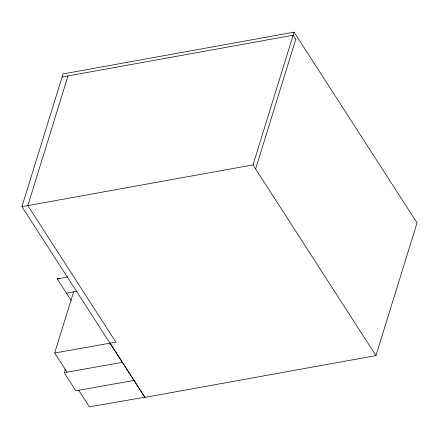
<?xml version="1.0" encoding="UTF-8"?>
<svg xmlns="http://www.w3.org/2000/svg" width="439" height="439" viewBox="0 0 439 439"><rect width="100%" height="100%" fill="white"/><g stroke="black" fill="none" stroke-linecap="round" stroke-linejoin="round"><path stroke-width="0.66" d="M21.95 206.659L63.04 73.922L294.086 32.157L417.05 222.864L375.96 355.601L144.914 397.366L21.95 206.659L253.001 164.899L294.086 32.157M67.985 75.925L27.849 205.595L115.874 342.118L54.677 353.011L67.024 372.151M54.677 353.011L73.615 291.842M133.994 380.432L75.859 390.77L64.187 372.667L65.29 369.095M122.322 362.329L64.187 372.667M144.914 397.366L110.035 343.002M255.624 168.966L295.765 39.301L293.137 35.23L62.091 76.995M71.239 300.583L57.246 278.886L68.007 276.943M66.437 293.137L76.946 291.238M144.969 397.18L89.386 406.843L78.696 390.255M57.246 278.886L59.276 278.847M253.001 164.899L375.96 355.601"/></g></svg>
